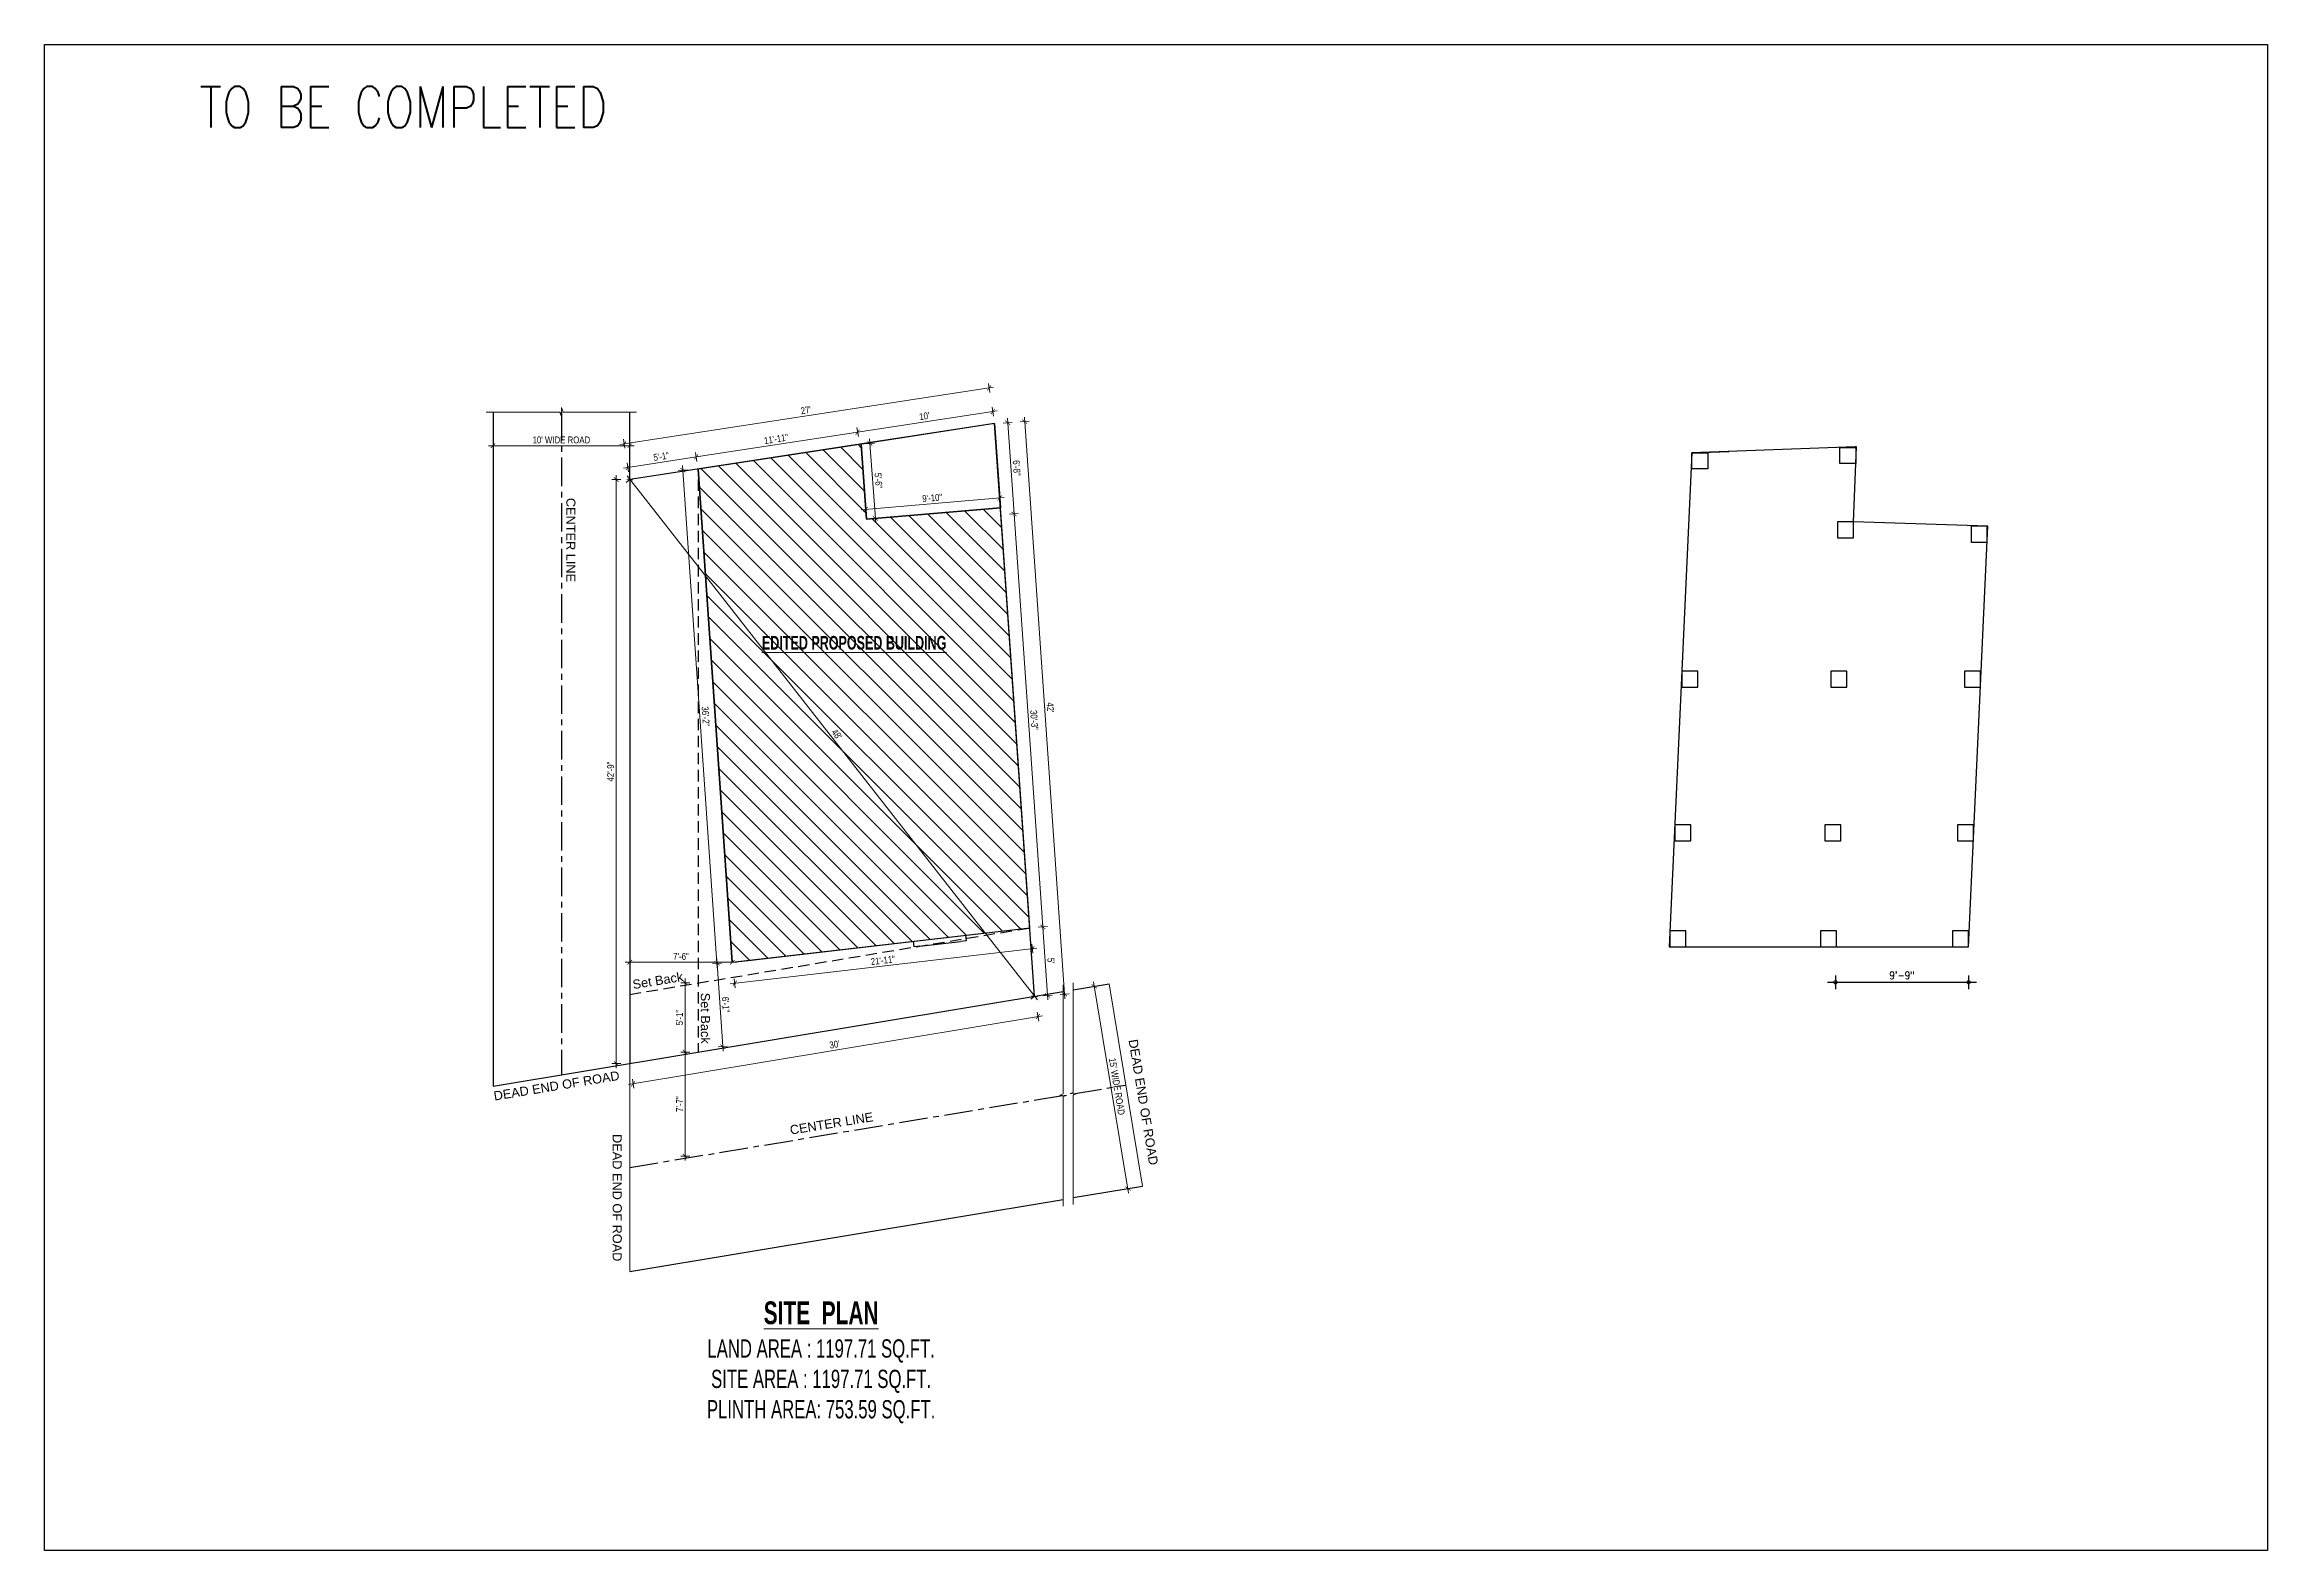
# Model space of a CAD drawing. Header units: inches. Extents: x -5051253 to -5039798, y -3262045 to -3259246.
# Drawn here: x -5051253 to -5049301, y -3260953 to -3259630 of the extents above; entities that cross this region are included whole.
import ezdxf

# ---------------------------------------------------------------- set-up
doc = ezdxf.new("R2010")
doc.units = ezdxf.units.IN
doc.header["$LTSCALE"] = 2
doc.header["$MEASUREMENT"] = 0
doc.header["$PDMODE"] = 34
doc.linetypes.add('CENTER', pattern=[2, 1.25, -0.25, 0.25, -0.25])
doc.linetypes.add('HIDDEN', pattern=[0.375, 0.25, -0.125])
doc.layers.get('0').update_dxf_attribs({"linetype": 'CONTINUOUS'})
doc.layers.get('DEFPOINTS').update_dxf_attribs({"color": 141, "linetype": 'CONTINUOUS'})
doc.layers.add('A-Hatch', color=7, linetype='CONTINUOUS')
doc.layers.add('WAll', color=20, linetype='CONTINUOUS')
for name, color, linetype, lineweight in [('DIM 1-100', 4, 'CONTINUOUS', 13), ('Text-100.w', 254, 'CONTINUOUS', 9), ('TEXTLAYER', 7, 'CONTINUOUS', 18), ('Toilet', 7, 'CONTINUOUS', 25)]:
    doc.layers.add(name, color=color, linetype=linetype, lineweight=lineweight)
doc.styles.add('Arial', font='arial.ttf', dxfattribs={"width": 0.8, "height": 12})
doc.styles.add('ROMANS', font='Romans.shx', dxfattribs={"width": 0.8})
doc.styles.get("Standard").update_dxf_attribs({"font": 'ARIALN.TTF'})
doc.dimstyles.new('1 by 96', dxfattribs={"dimtxt": 6, "dimasz": 4, "dimexe": 4, "dimexo": 4, "dimgap": 2, "dimtad": 1, "dimdec": 0, "dimzin": 0, "dimdsep": 46, "dimlunit": 4, "dimtxsty": 'Standard', "dimblk": 'ARCHTICK', "dimcen": 0, "dimdle": 4, "dimadec": 0, "dimazin": 0, "dimtfac": 1, "dimtdec": 0, "dimtix": 1, "dimtofl": 0, "dimtmove": 1, "dimatfit": 3, "dimldrblk": 'ARCHTICK', "dimfxl": 4, "dimfxlon": 1, "dimtolj": 1, "dimtzin": 0, "dimlwd": -1, "dimlwe": -1, "dimarcsym": 0})
doc.dimstyles.new('8 SCALE', dxfattribs={"dimscale": 0, "dimtxt": 7, "dimasz": 6, "dimexe": 6, "dimexo": 2, "dimgap": 2, "dimtad": 1, "dimdec": 0, "dimzin": 0, "dimdsep": 46, "dimlunit": 4, "dimtxsty": 'ROMANS', "dimblk": 'DOTSMALL', "dimcen": 0, "dimdle": 7, "dimclrd": 8, "dimclre": 8, "dimclrt": 3, "dimadec": 0, "dimazin": 0, "dimtfac": 1, "dimtdec": 0, "dimtofl": 0, "dimtmove": 2, "dimatfit": 3, "dimfxl": 6, "dimfxlon": 1, "dimtolj": 1, "dimtzin": 0, "dimarcsym": 0})

# ---------------------------------------------------------------- blocks, each defined once
blk = doc.blocks.new('_ArchTick')
at = {"color": 0, "linetype": 'ByBlock', "const_width": 0.15}
blk.add_lwpolyline([(-0.5, -0.5), (0.5, 0.5)], dxfattribs=at)
blk = doc.blocks.new('*D747')
at = {"layer": 'DEFPOINTS', "color": 0, "ltscale": 0.5, "transparency": 16777216}
for p in [(-5050738.8, -3260012.3), (-5050383.4, -3260466), (-5050383.4, -3260466)]:
    blk.add_point(p, dxfattribs=at)
at = {"layer": 'DIM 1-100', "color": 0, "ltscale": 0.5, "transparency": 16777216}
for p, q in [((-5050738.8, -3260012.3), (-5050741.9, -3260014.8)), ((-5050741.2, -3260009.1), (-5050381, -3260469.1)), ((-5050383.4, -3260466), (-5050386.6, -3260468.4))]:
    blk.add_line(p, q, dxfattribs=at)
at = {"layer": 'DIM 1-100', "color": 0, "ltscale": 0.5, "transparency": 16777216, "xscale": 4, "yscale": 4, "zscale": 4}
for p, rotation in [((-5050738.8, -3260012.3), 128.0667426093354), ((-5050383.4, -3260466), 308.0667426093354)]:
    blk.add_blockref('_ArchTick', p, dxfattribs=dict(at, rotation=rotation))
at = {"layer": 'DIM 1-100', "color": 0, "ltscale": 0.5, "transparency": 16777216, "insert": (-5050557.1, -3260236), "char_height": 6, "attachment_point": 5, "rotation": 308.0667}
blk.add_mtext("\\A1;48'", dxfattribs=at)
blk = doc.blocks.new('*D740')
at = {"layer": 'DEFPOINTS', "color": 0, "ltscale": 0.5, "transparency": 16777216}
for p in [(-5050582.8, -3260499.1), (-5050301.5, -3260634.8), (-5050553.3, -3260676.7)]:
    blk.add_point(p, dxfattribs=at)
at = {"layer": 'DIM 1-100', "color": 0, "ltscale": 0.5, "transparency": 16777216}
for p, q in [((-5050335, -3260457.9), (-5050327.1, -3260456.6)), ((-5050331.7, -3260453.3), (-5050300.9, -3260638.8)), ((-5050305.5, -3260635.5), (-5050297.6, -3260634.2))]:
    blk.add_line(p, q, dxfattribs=at)
at = {"layer": 'DIM 1-100', "color": 0, "ltscale": 0.5, "transparency": 16777216, "xscale": 4, "yscale": 4, "zscale": 4}
for p, rotation in [((-5050331.1, -3260457.3), 99.44413642859959), ((-5050301.5, -3260634.8), 279.4441364285996)]:
    blk.add_blockref('_ArchTick', p, dxfattribs=dict(at, rotation=rotation))
at = {"layer": 'DIM 1-100', "color": 0, "ltscale": 0.5, "transparency": 16777216, "insert": (-5050311.2, -3260545.2), "char_height": 6, "attachment_point": 5, "rotation": 279.4441}
blk.add_mtext("\\A1;15' WIDE ROAD", dxfattribs=at)
blk = doc.blocks.new('*D741')
at = {"layer": 'DEFPOINTS', "color": 0, "ltscale": 0.5, "transparency": 16777216}
for p in [(-5050858.8, -3259982.6), (-5050858.8, -3259982.6), (-5050738.8, -3259982.6)]:
    blk.add_point(p, dxfattribs=at)
at = {"layer": 'DIM 1-100', "color": 0, "ltscale": 0.5, "transparency": 16777216}
for p, q in [((-5050734.8, -3259982.6), (-5050862.8, -3259982.6)), ((-5050858.8, -3259982.6), (-5050858.8, -3259978.6)), ((-5050738.8, -3259982.6), (-5050738.8, -3259986.6))]:
    blk.add_line(p, q, dxfattribs=at)
at = {"layer": 'DIM 1-100', "color": 0, "ltscale": 0.5, "transparency": 16777216, "xscale": 4, "yscale": 4, "zscale": 4, "rotation": 180}
blk.add_blockref('_ArchTick', (-5050858.8, -3259982.6), dxfattribs=at)
at = {"layer": 'DIM 1-100', "color": 0, "ltscale": 0.5, "transparency": 16777216, "xscale": 4, "yscale": 4, "zscale": 4}
blk.add_blockref('_ArchTick', (-5050738.8, -3259982.6), dxfattribs=at)
at = {"layer": 'DIM 1-100', "color": 0, "ltscale": 0.5, "transparency": 16777216, "insert": (-5050798.8, -3259977.5), "char_height": 6, "attachment_point": 5}
blk.add_mtext("\\A1;10' WIDE ROAD", dxfattribs=at)
blk = doc.blocks.new('*D742')
at = {"layer": 'DEFPOINTS', "color": 0, "ltscale": 0.5, "transparency": 16777216}
for p in [(-5050418.5, -3259963.2), (-5050743.6, -3259980.9), (-5050738.8, -3260012.3)]:
    blk.add_point(p, dxfattribs=at)
at = {"layer": 'DIM 1-100', "color": 0, "ltscale": 0.5, "transparency": 16777216}
for p, q in [((-5050419.4, -3259931.2), (-5050747.5, -3259981.5)), ((-5050422.7, -3259935.7), (-5050423.9, -3259927.8)), ((-5050743, -3259984.8), (-5050744.2, -3259976.9))]:
    blk.add_line(p, q, dxfattribs=at)
at = {"layer": 'DIM 1-100', "color": 0, "ltscale": 0.5, "transparency": 16777216, "xscale": 4, "yscale": 4, "zscale": 4}
for p, rotation in [((-5050423.3, -3259931.8), 8.714742018603772), ((-5050743.6, -3259980.9), 188.7147420186037)]:
    blk.add_blockref('_ArchTick', p, dxfattribs=dict(at, rotation=rotation))
at = {"layer": 'DIM 1-100', "color": 0, "ltscale": 0.5, "transparency": 16777216, "insert": (-5050584.2, -3259951.4), "char_height": 6, "attachment_point": 5, "rotation": 8.7147}
blk.add_mtext("\\A1;27'", dxfattribs=at)
blk = doc.blocks.new('*D727')
at = {"layer": 'DEFPOINTS', "color": 0, "ltscale": 0.5, "transparency": 16777216}
for p in [(-5050418.5, -3259963.2), (-5050392.2, -3259961.4), (-5050383.4, -3260466)]:
    blk.add_point(p, dxfattribs=at)
at = {"layer": 'DIM 1-100', "color": 0, "ltscale": 0.5, "transparency": 16777216}
for p, q in [((-5050356.8, -3260468.1), (-5050392.4, -3259957.4)), ((-5050396.2, -3259961.6), (-5050388.2, -3259961.1)), ((-5050361.1, -3260464.4), (-5050353.1, -3260463.9))]:
    blk.add_line(p, q, dxfattribs=at)
at = {"layer": 'DIM 1-100', "color": 0, "ltscale": 0.5, "transparency": 16777216, "xscale": 4, "yscale": 4, "zscale": 4}
for p, rotation in [((-5050392.2, -3259961.4), 93.98810611421479), ((-5050357.1, -3260464.1), 273.9881061142148)]:
    blk.add_blockref('_ArchTick', p, dxfattribs=dict(at, rotation=rotation))
at = {"layer": 'DIM 1-100', "color": 0, "ltscale": 0.5, "transparency": 16777216, "insert": (-5050369.6, -3260212.4), "char_height": 6, "attachment_point": 5, "rotation": 273.9881}
blk.add_mtext("\\A1;42'", dxfattribs=at)
blk = doc.blocks.new('*D728')
at = {"layer": 'DEFPOINTS', "color": 0, "ltscale": 0.5, "transparency": 16777216}
for p in [(-5050412.9, -3260043.3), (-5050401.5, -3260042.5), (-5050387.6, -3260405.9)]:
    blk.add_point(p, dxfattribs=at)
at = {"layer": 'DIM 1-100', "color": 0, "ltscale": 0.5, "transparency": 16777216}
for p, q in [((-5050405.5, -3260042.7), (-5050397.5, -3260042.2)), ((-5050375.9, -3260409), (-5050401.7, -3260038.5)), ((-5050380.2, -3260405.3), (-5050372.2, -3260404.8))]:
    blk.add_line(p, q, dxfattribs=at)
at = {"layer": 'DIM 1-100', "color": 0, "ltscale": 0.5, "transparency": 16777216, "xscale": 4, "yscale": 4, "zscale": 4}
for p, rotation in [((-5050401.5, -3260042.5), 93.98810611425698), ((-5050376.2, -3260405.1), 273.988106114257)]:
    blk.add_blockref('_ArchTick', p, dxfattribs=dict(at, rotation=rotation))
at = {"layer": 'DIM 1-100', "color": 0, "ltscale": 0.5, "transparency": 16777216, "insert": (-5050383.8, -3260223.4), "char_height": 6, "attachment_point": 5, "rotation": 273.9881}
blk.add_mtext('\\A1;30\'-3"', dxfattribs=at)
blk = doc.blocks.new('*D729')
at = {"layer": 'DEFPOINTS', "color": 0, "ltscale": 0.5, "transparency": 16777216}
for p in [(-5050387.6, -3260405.9), (-5050383.4, -3260466), (-5050372, -3260465.2)]:
    blk.add_point(p, dxfattribs=at)
at = {"layer": 'DIM 1-100', "color": 0, "ltscale": 0.5, "transparency": 16777216}
for p, q in [((-5050380.2, -3260405.3), (-5050372.2, -3260404.8)), ((-5050376.5, -3260401.1), (-5050371.7, -3260469.2)), ((-5050376, -3260465.5), (-5050368, -3260464.9))]:
    blk.add_line(p, q, dxfattribs=at)
at = {"layer": 'DIM 1-100', "color": 0, "ltscale": 0.5, "transparency": 16777216, "xscale": 4, "yscale": 4, "zscale": 4}
for p, rotation in [((-5050376.2, -3260405.1), 93.98810609594726), ((-5050372, -3260465.2), 273.9881060959473)]:
    blk.add_blockref('_ArchTick', p, dxfattribs=dict(at, rotation=rotation))
at = {"layer": 'DIM 1-100', "color": 0, "ltscale": 0.5, "transparency": 16777216, "insert": (-5050369.1, -3260434.8), "char_height": 6, "attachment_point": 5, "rotation": 273.9881}
blk.add_mtext("\\A1;5'", dxfattribs=at)
blk = doc.blocks.new('*D730')
at = {"layer": 'DEFPOINTS', "color": 0, "ltscale": 0.5, "transparency": 16777216}
for p in [(-5050418.5, -3259963.2), (-5050407.1, -3259962.4), (-5050412.9, -3260043.3)]:
    blk.add_point(p, dxfattribs=at)
at = {"layer": 'DIM 1-100', "color": 0, "ltscale": 0.5, "transparency": 16777216}
for p, q in [((-5050401.2, -3260046.4), (-5050407.3, -3259958.4)), ((-5050411, -3259962.7), (-5050403.1, -3259962.1)), ((-5050405.5, -3260042.7), (-5050397.5, -3260042.2))]:
    blk.add_line(p, q, dxfattribs=at)
at = {"layer": 'DIM 1-100', "color": 0, "ltscale": 0.5, "transparency": 16777216, "xscale": 4, "yscale": 4, "zscale": 4}
for p, rotation in [((-5050407.1, -3259962.4), 93.98810609594726), ((-5050401.5, -3260042.5), 273.9881060959473)]:
    blk.add_blockref('_ArchTick', p, dxfattribs=dict(at, rotation=rotation))
at = {"layer": 'DIM 1-100', "color": 0, "ltscale": 0.5, "transparency": 16777216, "insert": (-5050399.2, -3260002.1), "char_height": 6, "attachment_point": 5, "rotation": 273.9881}
blk.add_mtext('\\A1;6\'-8"', dxfattribs=at)
blk = doc.blocks.new('*D731')
at = {"layer": 'DEFPOINTS', "color": 0, "ltscale": 0.5, "transparency": 16777216}
for p in [(-5050680.4, -3259992.4), (-5050537.1, -3259981.4), (-5050678.8, -3260003.1)]:
    blk.add_point(p, dxfattribs=at)
at = {"layer": 'DIM 1-100', "color": 0, "ltscale": 0.5, "transparency": 16777216}
for p, q in [((-5050534.8, -3259970.1), (-5050684.4, -3259993)), ((-5050538.1, -3259974.6), (-5050539.4, -3259966.7)), ((-5050679.8, -3259996.4), (-5050681, -3259988.5))]:
    blk.add_line(p, q, dxfattribs=at)
at = {"layer": 'DIM 1-100', "color": 0, "ltscale": 0.5, "transparency": 16777216, "xscale": 4, "yscale": 4, "zscale": 4}
for p, rotation in [((-5050538.8, -3259970.7), 8.714742018179793), ((-5050680.4, -3259992.4), 188.7147420181798)]:
    blk.add_blockref('_ArchTick', p, dxfattribs=dict(at, rotation=rotation))
at = {"layer": 'DIM 1-100', "color": 0, "ltscale": 0.5, "transparency": 16777216, "insert": (-5050610.3, -3259976.6), "char_height": 6, "attachment_point": 5, "rotation": 8.7147}
blk.add_mtext('\\A1;11\'-11"', dxfattribs=at)
blk = doc.blocks.new('*D732')
at = {"layer": 'DEFPOINTS', "color": 0, "ltscale": 0.5, "transparency": 16777216}
for p in [(-5050740.4, -3260001.6), (-5050738.8, -3260012.3), (-5050678.8, -3260003.1)]:
    blk.add_point(p, dxfattribs=at)
at = {"layer": 'DIM 1-100', "color": 0, "ltscale": 0.5, "transparency": 16777216}
for p, q in [((-5050676.4, -3259991.8), (-5050744.4, -3260002.2)), ((-5050739.8, -3260005.6), (-5050741, -3259997.6)), ((-5050679.8, -3259996.4), (-5050681, -3259988.5))]:
    blk.add_line(p, q, dxfattribs=at)
at = {"layer": 'DIM 1-100', "color": 0, "ltscale": 0.5, "transparency": 16777216, "xscale": 4, "yscale": 4, "zscale": 4}
for p, rotation in [((-5050680.4, -3259992.4), 8.714742010877794), ((-5050740.4, -3260001.6), 188.7147420108778)]:
    blk.add_blockref('_ArchTick', p, dxfattribs=dict(at, rotation=rotation))
at = {"layer": 'DIM 1-100', "color": 0, "ltscale": 0.5, "transparency": 16777216, "insert": (-5050711.2, -3259992), "char_height": 6, "attachment_point": 5, "rotation": 8.7147}
blk.add_mtext('\\A1;5\'-1"', dxfattribs=at)
blk = doc.blocks.new('*D733')
at = {"layer": 'DEFPOINTS', "color": 0, "ltscale": 0.5, "transparency": 16777216}
for p in [(-5050420.1, -3259952.5), (-5050418.5, -3259963.2), (-5050537.1, -3259981.4)]:
    blk.add_point(p, dxfattribs=at)
at = {"layer": 'DIM 1-100', "color": 0, "ltscale": 0.5, "transparency": 16777216}
for p, q in [((-5050542.7, -3259971.3), (-5050416.2, -3259951.9)), ((-5050419.5, -3259956.5), (-5050420.7, -3259948.6)), ((-5050538.1, -3259974.6), (-5050539.4, -3259966.7))]:
    blk.add_line(p, q, dxfattribs=at)
at = {"layer": 'DIM 1-100', "color": 0, "ltscale": 0.5, "transparency": 16777216, "xscale": 4, "yscale": 4, "zscale": 4}
for p, rotation in [((-5050420.1, -3259952.5), 8.714742010877792), ((-5050538.8, -3259970.7), 188.7147420108778)]:
    blk.add_blockref('_ArchTick', p, dxfattribs=dict(at, rotation=rotation))
at = {"layer": 'DIM 1-100', "color": 0, "ltscale": 0.5, "transparency": 16777216, "insert": (-5050480.2, -3259956.6), "char_height": 6, "attachment_point": 5, "rotation": 8.7147}
blk.add_mtext("\\A1;10'", dxfattribs=at)
blk = doc.blocks.new('*D737')
at = {"layer": 'DEFPOINTS', "color": 0, "ltscale": 0.5, "transparency": 16777216}
for p in [(-5050383.4, -3260466), (-5050380.5, -3260483.7), (-5050738.8, -3260525.1)]:
    blk.add_point(p, dxfattribs=at)
at = {"layer": 'DIM 1-100', "color": 0, "ltscale": 0.5, "transparency": 16777216}
for p, q in [((-5050739.8, -3260543.5), (-5050376.6, -3260483.1)), ((-5050381.2, -3260479.8), (-5050379.8, -3260487.7)), ((-5050736.5, -3260538.9), (-5050735.2, -3260546.8))]:
    blk.add_line(p, q, dxfattribs=at)
at = {"layer": 'DIM 1-100', "color": 0, "ltscale": 0.5, "transparency": 16777216, "xscale": 4, "yscale": 4, "zscale": 4}
for p, rotation in [((-5050380.5, -3260483.7), 9.444136428714476), ((-5050735.8, -3260542.8), 189.4441364287145)]:
    blk.add_blockref('_ArchTick', p, dxfattribs=dict(at, rotation=rotation))
at = {"layer": 'DIM 1-100', "color": 0, "ltscale": 0.5, "transparency": 16777216, "insert": (-5050559, -3260508.3), "char_height": 6, "attachment_point": 5, "rotation": 9.4441}
blk.add_mtext("\\A1;30'", dxfattribs=at)
blk = doc.blocks.new('*D738')
at = {"layer": 'DEFPOINTS', "color": 0, "ltscale": 0.5, "transparency": 16777216}
for p in [(-5050738.8, -3260012.3), (-5050750.6, -3260525.1), (-5050738.8, -3260525.1)]:
    blk.add_point(p, dxfattribs=at)
at = {"layer": 'DIM 1-100', "color": 0, "ltscale": 0.5, "transparency": 16777216}
for p, q in [((-5050746.6, -3260012.3), (-5050754.6, -3260012.3)), ((-5050750.6, -3260008.3), (-5050750.6, -3260529.1)), ((-5050746.6, -3260525.1), (-5050754.6, -3260525.1))]:
    blk.add_line(p, q, dxfattribs=at)
at = {"layer": 'DIM 1-100', "color": 0, "ltscale": 0.5, "transparency": 16777216, "xscale": 4, "yscale": 4, "zscale": 4}
for p, rotation in [((-5050750.6, -3260012.3), 90), ((-5050750.6, -3260525.1), 270)]:
    blk.add_blockref('_ArchTick', p, dxfattribs=dict(at, rotation=rotation))
at = {"layer": 'DIM 1-100', "color": 0, "ltscale": 0.5, "transparency": 16777216, "insert": (-5050755.6, -3260268.7), "char_height": 6, "attachment_point": 5, "rotation": 90}
blk.add_mtext('\\A1;42\'-9"', dxfattribs=at)
blk = doc.blocks.new('*D743')
at = {"layer": 'DEFPOINTS', "color": 0, "ltscale": 0.5, "transparency": 16777216}
for p in [(-5050678.8, -3260454.3), (-5050690.1, -3260515.1), (-5050678.8, -3260515.1)]:
    blk.add_point(p, dxfattribs=at)
at = {"layer": 'DIM 1-100', "color": 0, "ltscale": 0.5, "transparency": 16777216}
for p, q in [((-5050686.1, -3260454.3), (-5050694.1, -3260454.3)), ((-5050690.1, -3260450.3), (-5050690.1, -3260519.1)), ((-5050686.1, -3260515.1), (-5050694.1, -3260515.1))]:
    blk.add_line(p, q, dxfattribs=at)
at = {"layer": 'DIM 1-100', "color": 0, "ltscale": 0.5, "transparency": 16777216, "xscale": 4, "yscale": 4, "zscale": 4}
for p, rotation in [((-5050690.1, -3260454.3), 90), ((-5050690.1, -3260515.1), 270)]:
    blk.add_blockref('_ArchTick', p, dxfattribs=dict(at, rotation=rotation))
at = {"layer": 'DIM 1-100', "color": 0, "ltscale": 0.5, "transparency": 16777216, "insert": (-5050695.1, -3260484.7), "char_height": 6, "attachment_point": 5, "rotation": 90}
blk.add_mtext('\\A1;5\'-1"', dxfattribs=at)
blk = doc.blocks.new('*D744')
at = {"layer": 'DEFPOINTS', "color": 0, "ltscale": 0.5, "transparency": 16777216}
for p in [(-5050678.8, -3260515.1), (-5050690.1, -3260606.3), (-5050678.8, -3260606.3)]:
    blk.add_point(p, dxfattribs=at)
at = {"layer": 'DIM 1-100', "color": 0, "ltscale": 0.5, "transparency": 16777216}
for p, q in [((-5050686.1, -3260515.1), (-5050694.1, -3260515.1)), ((-5050690.1, -3260511.1), (-5050690.1, -3260610.3)), ((-5050686.1, -3260606.3), (-5050694.1, -3260606.3))]:
    blk.add_line(p, q, dxfattribs=at)
at = {"layer": 'DIM 1-100', "color": 0, "ltscale": 0.5, "transparency": 16777216, "xscale": 4, "yscale": 4, "zscale": 4}
for p, rotation in [((-5050690.1, -3260515.1), 90), ((-5050690.1, -3260606.3), 270)]:
    blk.add_blockref('_ArchTick', p, dxfattribs=dict(at, rotation=rotation))
at = {"layer": 'DIM 1-100', "color": 0, "ltscale": 0.5, "transparency": 16777216, "insert": (-5050695.1, -3260560.7), "char_height": 6, "attachment_point": 5, "rotation": 90}
blk.add_mtext('\\A1;7\'-7"', dxfattribs=at)
blk = doc.blocks.new('*D745')
at = {"layer": 'DEFPOINTS', "color": 0, "ltscale": 0.5, "transparency": 16777216}
for p in [(-5050738.8, -3260406.2), (-5050738.8, -3260436.1), (-5050648.8, -3260436.1)]:
    blk.add_point(p, dxfattribs=at)
at = {"layer": 'DIM 1-100', "color": 0, "ltscale": 0.5, "transparency": 16777216}
for p, q in [((-5050644.8, -3260436.1), (-5050742.8, -3260436.1)), ((-5050738.8, -3260432.1), (-5050738.8, -3260440.1)), ((-5050648.8, -3260436.1), (-5050648.8, -3260432.1))]:
    blk.add_line(p, q, dxfattribs=at)
at = {"layer": 'DIM 1-100', "color": 0, "ltscale": 0.5, "transparency": 16777216, "xscale": 4, "yscale": 4, "zscale": 4, "rotation": 180}
blk.add_blockref('_ArchTick', (-5050738.8, -3260436.1), dxfattribs=at)
at = {"layer": 'DIM 1-100', "color": 0, "ltscale": 0.5, "transparency": 16777216, "xscale": 4, "yscale": 4, "zscale": 4}
blk.add_blockref('_ArchTick', (-5050648.8, -3260436.1), dxfattribs=at)
at = {"layer": 'DIM 1-100', "color": 0, "ltscale": 0.5, "transparency": 16777216, "insert": (-5050693.8, -3260431), "char_height": 6, "attachment_point": 5}
blk.add_mtext('\\A1;7\'-6"', dxfattribs=at)
blk = doc.blocks.new('*D748')
at = {"layer": 'DEFPOINTS', "color": 0, "ltscale": 0.5, "transparency": 16777216}
for p in [(-5050387.6, -3260405.9), (-5050385.5, -3260424.3), (-5050648.8, -3260436.1)]:
    blk.add_point(p, dxfattribs=at)
at = {"layer": 'DIM 1-100', "color": 0, "ltscale": 0.5, "transparency": 16777216}
for p, q in [((-5050650.6, -3260455), (-5050381.5, -3260423.8)), ((-5050386, -3260420.3), (-5050385, -3260428.2)), ((-5050647.1, -3260450.6), (-5050646.2, -3260458.5))]:
    blk.add_line(p, q, dxfattribs=at)
at = {"layer": 'DIM 1-100', "color": 0, "ltscale": 0.5, "transparency": 16777216, "xscale": 4, "yscale": 4, "zscale": 4}
for p, rotation in [((-5050385.5, -3260424.3), 6.609440757307863), ((-5050646.6, -3260454.5), 186.6094407573079)]:
    blk.add_blockref('_ArchTick', p, dxfattribs=dict(at, rotation=rotation))
at = {"layer": 'DIM 1-100', "color": 0, "ltscale": 0.5, "transparency": 16777216, "insert": (-5050516.6, -3260434.4), "char_height": 6, "attachment_point": 5, "rotation": 6.6094}
blk.add_mtext('\\A1;21\'-11"', dxfattribs=at)
blk = doc.blocks.new('*D794')
at = {"layer": 'DEFPOINTS', "color": 0, "ltscale": 0.5, "transparency": 16777216}
for p in [(-5050535.8, -3259981.2), (-5050528, -3259980.6), (-5050530.9, -3260047)]:
    blk.add_point(p, dxfattribs=at)
at = {"layer": 'DIM 1-100', "color": 0, "ltscale": 0.5, "transparency": 16777216}
for p, q in [((-5050522.9, -3260050.4), (-5050528.3, -3259976.6)), ((-5050531.8, -3259980.9), (-5050524, -3259980.3)), ((-5050527, -3260046.7), (-5050519.2, -3260046.1))]:
    blk.add_line(p, q, dxfattribs=at)
at = {"layer": 'DIM 1-100', "color": 0, "ltscale": 0.5, "transparency": 16777216, "xscale": 4, "yscale": 4, "zscale": 4}
for p, rotation in [((-5050528, -3259980.6), 94.18119219967784), ((-5050523.2, -3260046.4), 274.1811921996778)]:
    blk.add_blockref('_ArchTick', p, dxfattribs=dict(at, rotation=rotation))
at = {"layer": 'DIM 1-100', "color": 0, "ltscale": 0.5, "transparency": 16777216, "insert": (-5050520.5, -3260013.1), "char_height": 6, "attachment_point": 5, "rotation": 274.1812}
blk.add_mtext('\\A1;5\'-6"', dxfattribs=at)
blk = doc.blocks.new('*D795')
at = {"layer": 'DEFPOINTS', "color": 0, "ltscale": 0.5, "transparency": 16777216}
for p in [(-5050413.4, -3260037), (-5050531.7, -3260038.4), (-5050530.9, -3260047)]:
    blk.add_point(p, dxfattribs=at)
at = {"layer": 'DIM 1-100', "color": 0, "ltscale": 0.5, "transparency": 16777216}
for p, q in [((-5050410.1, -3260028.1), (-5050535.7, -3260038.8)), ((-5050531.3, -3260042.4), (-5050532, -3260034.4)), ((-5050413.7, -3260032.4), (-5050414.4, -3260024.5))]:
    blk.add_line(p, q, dxfattribs=at)
at = {"layer": 'DIM 1-100', "color": 0, "ltscale": 0.5, "transparency": 16777216, "xscale": 4, "yscale": 4, "zscale": 4}
for p, rotation in [((-5050531.7, -3260038.4), 184.8498192034105), ((-5050414.1, -3260028.4), 4.849819203410419)]:
    blk.add_blockref('_ArchTick', p, dxfattribs=dict(at, rotation=rotation))
at = {"layer": 'DIM 1-100', "color": 0, "ltscale": 0.5, "transparency": 16777216, "insert": (-5050473.3, -3260028.4), "char_height": 6, "attachment_point": 5, "rotation": 4.8498}
blk.add_mtext('\\A1;9\'-10"', dxfattribs=at)
blk = doc.blocks.new('*D803')
at = {"layer": 'DEFPOINTS', "color": 0, "ltscale": 0.5, "transparency": 16777216}
for p in [(-5050678.8, -3260003.1), (-5050662.2, -3260437), (-5050648.8, -3260436.1)]:
    blk.add_point(p, dxfattribs=at)
at = {"layer": 'DIM 1-100', "color": 0, "ltscale": 0.5, "transparency": 16777216}
for p, q in [((-5050688.2, -3260003.7), (-5050696.2, -3260004.3)), ((-5050692.5, -3260000), (-5050662, -3260441)), ((-5050658.2, -3260436.8), (-5050666.2, -3260437.3))]:
    blk.add_line(p, q, dxfattribs=at)
at = {"layer": 'DIM 1-100', "color": 0, "ltscale": 0.5, "transparency": 16777216, "xscale": 4, "yscale": 4, "zscale": 4}
for p, rotation in [((-5050692.2, -3260004), 93.96321503378805), ((-5050662.2, -3260437), 273.9632150337881)]:
    blk.add_blockref('_ArchTick', p, dxfattribs=dict(at, rotation=rotation))
at = {"layer": 'DIM 1-100', "color": 0, "ltscale": 0.5, "transparency": 16777216, "insert": (-5050672.2, -3260220.2), "char_height": 6, "attachment_point": 5, "rotation": 273.9632}
blk.add_mtext('\\A1;36\'-2"', dxfattribs=at)
blk = doc.blocks.new('*D804')
at = {"layer": 'DEFPOINTS', "color": 0, "ltscale": 0.5, "transparency": 16777216}
for p in [(-5050648.8, -3260436.1), (-5050657.2, -3260510.2), (-5050643.7, -3260509.3)]:
    blk.add_point(p, dxfattribs=at)
at = {"layer": 'DIM 1-100', "color": 0, "ltscale": 0.5, "transparency": 16777216}
for p, q in [((-5050658.2, -3260436.8), (-5050666.2, -3260437.3)), ((-5050662.5, -3260433.1), (-5050656.9, -3260514.2)), ((-5050653.2, -3260509.9), (-5050661.2, -3260510.5))]:
    blk.add_line(p, q, dxfattribs=at)
at = {"layer": 'DIM 1-100', "color": 0, "ltscale": 0.5, "transparency": 16777216, "xscale": 4, "yscale": 4, "zscale": 4}
for p, rotation in [((-5050662.2, -3260437), 93.96321512417241), ((-5050657.2, -3260510.2), 273.9632151241724)]:
    blk.add_blockref('_ArchTick', p, dxfattribs=dict(at, rotation=rotation))
at = {"layer": 'DIM 1-100', "color": 0, "ltscale": 0.5, "transparency": 16777216, "insert": (-5050654.6, -3260473.3), "char_height": 6, "attachment_point": 5, "rotation": 273.9632}
blk.add_mtext('\\A1;6\'-1"', dxfattribs=at)
blk = doc.blocks.new('_DOTSMALL')
at = {"color": 0, "linetype": 'ByBlock', "const_width": 0.5}
blk.add_lwpolyline([(-0.0625, 0, 1), (0.0625, 0, 1)], format="xyb", close=True, dxfattribs=at)
blk = doc.blocks.new('*D808')
at = {"color": 8, "lineweight": -2, "ltscale": 0.5, "transparency": 16777216}
for p, q in [((-5049687.5, -3260453.7), (-5049556.6, -3260453.7)), ((-5049680.5, -3260447.7), (-5049680.5, -3260459.7)), ((-5049563.6, -3260447.7), (-5049563.6, -3260459.7))]:
    blk.add_line(p, q, dxfattribs=at)
at = {"layer": 'DEFPOINTS', "color": 0, "ltscale": 0.5, "transparency": 16777216}
for p in [(-5049680.5, -3260422.5), (-5049563.6, -3260422.5), (-5049563.6, -3260453.7)]:
    blk.add_point(p, dxfattribs=at)
at = {"color": 8, "lineweight": -2, "ltscale": 0.5, "transparency": 16777216, "xscale": 6, "yscale": 6, "zscale": 6, "rotation": 180}
blk.add_blockref('_DOTSMALL', (-5049680.5, -3260453.7), dxfattribs=at)
at = {"color": 8, "lineweight": -2, "ltscale": 0.5, "transparency": 16777216, "xscale": 6, "yscale": 6, "zscale": 6}
blk.add_blockref('_DOTSMALL', (-5049563.6, -3260453.7), dxfattribs=at)
at = {"color": 3, "ltscale": 0.5, "transparency": 16777216, "insert": (-5049622.1, -3260447.6), "char_height": 7, "attachment_point": 5, "style": 'ROMANS'}
blk.add_mtext('\\A1;9\'-9"', dxfattribs=at)

msp = doc.modelspace()

# ---------------------------------------------------------------- hatches: boundary and pattern name
at = {"layer": 'A-Hatch'}
h = msp.add_hatch(dxfattribs=at)
h.set_pattern_fill('ANSI31', color=256, scale=100, angle=-90)
h.paths.add_polyline_path([(-5050530.9, -3260047), (-5050535.8, -3259981.2), (-5050537.1, -3259981.4), (-5050678.8, -3260003.1), (-5050648.8, -3260436.1), (-5050634.9, -3260434.5), (-5050503.7, -3260419.3), (-5050387.6, -3260405.9), (-5050413.4, -3260037)])
h.paths.add_polyline_path([(-5050565.6, -3260235.2), (-5050558.2, -3260244.7), (-5050548.4, -3260237), (-5050555.8, -3260227.5)], flags=24)
h.paths.add_polyline_path([(-5050527.9, -3260442), (-5050503.8, -3260439.2), (-5050505.2, -3260426.8), (-5050529.4, -3260429.6)], flags=9)
h.paths.add_polyline_path([(-5050625.9, -3260168.2), (-5050458, -3260168.2), (-5050458, -3260143), (-5050625.9, -3260143)], flags=24)

# ---------------------------------------------------------------- linework, layer by layer
at = {"ltscale": 0.5}
for p, q in [((-5050738.8, -3260012.3), (-5050738.8, -3259953)), ((-5050418.5, -3259963.2), (-5050738.8, -3260012.3)), ((-5050418.5, -3259963.2), (-5050537.1, -3259981.4)), ((-5050383.4, -3260466), (-5050418.5, -3259963.2)), ((-5050418.5, -3259963.2), (-5050413.4, -3260037)), ((-5050535.8, -3259981.2), (-5050530.9, -3260047)), ((-5049806.5, -3259988.9), (-5049773.7, -3259987.7)), ((-5050648.8, -3260436.1), (-5050678.8, -3260003.1)), ((-5050530.9, -3260047), (-5050413.4, -3260037)), ((-5050648.8, -3260436.1), (-5050387.6, -3260405.9)), ((-5050503.7, -3260419.3), (-5050387.6, -3260405.9)), ((-5050634.9, -3260434.5), (-5050503.7, -3260419.3)), ((-5050489.2, -3260422.7), (-5050489.8, -3260417.7)), ((-5050484.3, -3260422.1), (-5050489.2, -3260422.7)), ((-5050484.3, -3260422.1), (-5050448.5, -3260417.9)), ((-5050443.6, -3260417.4), (-5050448.5, -3260417.9)), ((-5050444.1, -3260412.4), (-5050443.6, -3260417.4)), ((-5050648.8, -3260436.1), (-5050634.9, -3260434.5))]:
    msp.add_line(p, q, dxfattribs=at)
for points in [[(-5051252.5, -3259630.2), (-5049301.2, -3259630.2), (-5049301.2, -3260952.7), (-5051252.5, -3260952.7)], [(-5050413.4, -3260037), (-5050530.9, -3260047), (-5050535.8, -3259981.2), (-5050537.1, -3259981.4), (-5050678.8, -3260003.1), (-5050648.8, -3260436.1), (-5050634.9, -3260434.5), (-5050503.7, -3260419.3), (-5050387.6, -3260405.9)], [(-5049806.5, -3259988.9), (-5049792.5, -3259988.9), (-5049792.5, -3260002.9), (-5049806.5, -3260002.9)], [(-5049676.5, -3259984.1), (-5049662.5, -3259984.1), (-5049662.5, -3259998.1), (-5049676.5, -3259998.1)], [(-5049678.7, -3260063.5), (-5049664.7, -3260063.5), (-5049664.7, -3260049.5), (-5049678.7, -3260049.5)], [(-5049561.4, -3260067.2), (-5049547.4, -3260067.2), (-5049547.4, -3260053.2), (-5049561.4, -3260053.2)], [(-5049815.3, -3260194.5), (-5049801.3, -3260194.5), (-5049801.3, -3260180.5), (-5049815.3, -3260180.5)], [(-5049684.4, -3260194.5), (-5049670.4, -3260194.5), (-5049670.4, -3260180.5), (-5049684.4, -3260180.5)], [(-5049567.2, -3260194.5), (-5049553.2, -3260194.5), (-5049553.2, -3260180.5), (-5049567.2, -3260180.5)], [(-5049821.5, -3260329.5), (-5049807.5, -3260329.5), (-5049807.5, -3260315.5), (-5049821.5, -3260315.5)], [(-5049689.8, -3260329.5), (-5049675.8, -3260329.5), (-5049675.8, -3260315.5), (-5049689.8, -3260315.5)], [(-5049573.4, -3260329.5), (-5049559.4, -3260329.5), (-5049559.4, -3260315.5), (-5049573.4, -3260315.5)], [(-5049825.8, -3260422.5), (-5049811.8, -3260422.5), (-5049811.8, -3260408.5), (-5049825.8, -3260408.5)], [(-5049693.5, -3260422.5), (-5049679.5, -3260422.5), (-5049679.5, -3260408.5), (-5049693.5, -3260408.5)], [(-5049577.6, -3260422.5), (-5049563.6, -3260422.5), (-5049563.6, -3260408.5), (-5049577.6, -3260408.5)]]:
    msp.add_lwpolyline(points, close=True, dxfattribs=at)
at = {"color": 3, "ltscale": 0.5}
msp.add_lwpolyline([(-5049546.7, -3260053.2), (-5049664.7, -3260049.5), (-5049661.9, -3259983.6), (-5049663.3, -3259983.6), (-5049806.5, -3259988.9), (-5049826.5, -3260422.5), (-5049812.5, -3260422.5), (-5049680.5, -3260422.5), (-5049563.6, -3260422.5)], close=True, dxfattribs=at)
at = {"layer": 'DIM 1-100', "linetype": 'Continuous'}
for p, q in [((-5050318, -3260455.1), (-5050288.7, -3260632.7)), ((-5050738.8, -3260525.1), (-5050738.8, -3260707.6))]:
    msp.add_line(p, q, dxfattribs=at)
for points in [[(-5050864.8, -3259953), (-5050800.2, -3259953), (-5050798.9, -3259956.4), (-5050798.6, -3259949), (-5050797.3, -3259953), (-5050732.8, -3259953)], [(-5050358.4, -3260455.8), (-5050358.4, -3260551.7), (-5050361.4, -3260552.9), (-5050355.3, -3260553.2), (-5050358.4, -3260554.1), (-5050358.4, -3260650.3)], [(-5050349.5, -3260454.3), (-5050349.5, -3260550.4), (-5050352.3, -3260551.4), (-5050347, -3260551.7), (-5050349.5, -3260552.8), (-5050349.5, -3260648.8)]]:
    msp.add_lwpolyline(points, dxfattribs=at)
at = {"layer": 'Toilet', "linetype": 'CENTER', "ltscale": 10}
for p, q in [((-5050798.8, -3259953), (-5050798.8, -3260535.1)), ((-5050349.5, -3260551.6), (-5050303.3, -3260543.9)), ((-5050738.8, -3260616.3), (-5050358.4, -3260553))]:
    msp.add_line(p, q, dxfattribs=at)
at = {"layer": 'Toilet', "linetype": 'HIDDEN', "ltscale": 20}
for p, q in [((-5050678.8, -3260012.3), (-5050678.8, -3260515.1)), ((-5050738.8, -3260464.3), (-5050387.6, -3260405.9))]:
    msp.add_line(p, q, dxfattribs=at)
at = {"layer": 'WAll'}
for p, q in [((-5050858.8, -3259953), (-5050858.8, -3260545)), ((-5050738.8, -3260012.3), (-5050738.8, -3260525.1)), ((-5050858.8, -3260545), (-5050358.4, -3260461.8)), ((-5050349.5, -3260460.3), (-5050318, -3260455.1)), ((-5050349.5, -3260642.8), (-5050288.7, -3260632.7)), ((-5050738.8, -3260707.6), (-5050358.4, -3260644.3))]:
    msp.add_line(p, q, dxfattribs=at)

# ---------------------------------------------------------------- texts
at = {"ltscale": 0.5, "insert": (-5051116.5, -3259667.3), "char_height": 36, "attachment_point": 1, "style": 'ROMANS'}
msp.add_mtext_dynamic_manual_height_columns('TO BE COMPLETED', width=466.826, gutter_width=30, heights=[0], dxfattribs=at)
at = {"layer": 'Text-100.w', "width": 569.102, "attachment_point": 2, "style": 'Arial'}
for s, insert, char_height in [('\\A1;{\\fArial Narrow|b1|i0|c0|p34;\\LEDITED PROPOSED BUILDING}', (-5050541.8, -3260149.6), 12), ('\\A1;{\\fArial Narrow|b1|i0|c0|p34;\\LSITE  PLAN\\P\\fArial Narrow|b0|i0|c0|p34;\\H0.8x;\\lLAND AREA : 1197.71 SQ.FT.\\PSITE AREA : 1197.71 SQ.FT.\\PPLINTH AREA: 753.59 SQ.FT.}', (-5050570.8, -3260733.9), 20)]:
    msp.add_mtext(s, dxfattribs=dict(at, insert=insert, char_height=char_height))
at = {"layer": 'TEXTLAYER', "ltscale": 5, "char_height": 8, "attachment_point": 1}
for s, insert, width, rotation in [('{\\fArial|b0|i0|c0|p34;CENTER LINE}', (-5050786.5, -3260028.4), 90.522, 270), ('{\\fArial|b0|i0|c0|p34;Set Back}', (-5050736.9, -3260451.8), 90.522, 9.2345), ('{\\fArial|b0|i0|c0|p34;Set Back}', (-5050668.4, -3260462.9), 128.75, 270), ('{\\fArial|b0|i0|c0|p34;DEAD END OF ROAD}', (-5050293.1, -3260503.2), 116.737, 279.4029), ('{\\fArial|b0|i0|c0|p34;DEAD END OF ROAD}', (-5050858.8, -3260549.7), 118.801, 9.4441), ('{\\fArial|b0|i0|c0|p34;CENTER LINE}', (-5050598.8, -3260579.6), 90.522, 9.2345), ('{\\fArial|b0|i0|c0|p34;DEAD END OF ROAD}', (-5050745.8, -3260587), 118.801, 270)]:
    msp.add_mtext(s, dxfattribs=dict(at, insert=insert, width=width, rotation=rotation))

# ---------------------------------------------------------------- dimensions: what is measured, and where the dimension line sits
at = {"ltscale": 0.5}
dim = msp.add_linear_dim(base=(-5049563.6, -3260453.7), p1=(-5049680.5, -3260422.5), p2=(-5049563.6, -3260422.5), dimstyle='8 SCALE', override={"dimscale": 1}, dxfattribs=at)
dim.commit()
dim.dimension.update_dxf_attribs({"geometry": '*D808', "text_midpoint": (-5049622.1, -3260447.6)})
at = {"layer": 'DIM 1-100', "ltscale": 0.5}
for p1, p2, distance, picture, middle in [((-5050418.5, -3259963.2), (-5050738.8, -3260012.3), -31.8, '*D742', (-5050584.2, -3259951.4)), ((-5050383.4, -3260466), (-5050418.5, -3259963.2), -26.4, '*D727', (-5050369.6, -3260212.4)), ((-5050537.1, -3259981.4), (-5050678.8, -3260003.1), -10.8, '*D731', (-5050610.3, -3259976.6)), ((-5050530.9, -3260047), (-5050535.8, -3259981.2), -7.8, '*D794', (-5050520.5, -3260013.1)), ((-5050738.8, -3260012.3), (-5050383.4, -3260466), 0, '*D747', (-5050557.1, -3260236)), ((-5050678.8, -3260003.1), (-5050648.8, -3260436.1), -13.5, '*D803', (-5050672.2, -3260220.2)), ((-5050413.4, -3260037), (-5050530.9, -3260047), -8.6, '*D795', (-5050473.3, -3260028.4)), ((-5050387.6, -3260405.9), (-5050412.9, -3260043.3), -11.5, '*D728', (-5050383.8, -3260223.4)), ((-5050648.8, -3260436.1), (-5050387.6, -3260405.9), -18.5, '*D748', (-5050516.6, -3260434.4)), ((-5050648.8, -3260436.1), (-5050643.7, -3260509.3), -13.5, '*D804', (-5050654.6, -3260473.3)), ((-5050738.8, -3260525.1), (-5050383.4, -3260466), -18, '*D737', (-5050559, -3260508.3))]:
    dim = msp.add_aligned_dim(p1=p1, p2=p2, distance=distance, dimstyle='1 by 96', dxfattribs=at)
    dim.commit()
    dim.dimension.update_dxf_attribs({"geometry": picture, "text_midpoint": middle})
for base, p1, p2, angle, picture, middle in [((-5050420.1, -3259952.5), (-5050537.1, -3259981.4), (-5050418.5, -3259963.2), 8.7147, '*D733', (-5050480.2, -3259956.6)), ((-5050407.1, -3259962.4), (-5050412.9, -3260043.3), (-5050418.5, -3259963.2), 273.9881, '*D730', (-5050399.2, -3260002.1)), ((-5050740.4, -3260001.6), (-5050678.8, -3260003.1), (-5050738.8, -3260012.3), 8.7147, '*D732', (-5050711.2, -3259992)), ((-5050750.6, -3260525.1), (-5050738.8, -3260012.3), (-5050738.8, -3260525.1), 90, '*D738', (-5050755.6, -3260268.7)), ((-5050372, -3260465.2), (-5050387.6, -3260405.9), (-5050383.4, -3260466), 273.9881, '*D729', (-5050369.1, -3260434.8)), ((-5050690.1, -3260515.1), (-5050678.8, -3260454.3), (-5050678.8, -3260515.1), 90, '*D743', (-5050695.1, -3260484.7)), ((-5050690.1, -3260606.3), (-5050678.8, -3260515.1), (-5050678.8, -3260606.3), 90, '*D744', (-5050695.1, -3260560.7))]:
    dim = msp.add_linear_dim(base=base, p1=p1, p2=p2, angle=angle, dimstyle='1 by 96', dxfattribs=at)
    dim.commit()
    dim.dimension.update_dxf_attribs({"geometry": picture, "text_midpoint": middle})
dim = msp.add_linear_dim(base=(-5050858.8, -3259982.6), p1=(-5050738.8, -3259982.6), p2=(-5050858.8, -3259982.6), text="10' WIDE ROAD", dimstyle='1 by 96', dxfattribs=at)
dim.commit()
dim.dimension.update_dxf_attribs({"geometry": '*D741', "text_midpoint": (-5050798.8, -3259977.5)})
dim = msp.add_linear_dim(base=(-5050738.8, -3260436.1), p1=(-5050648.8, -3260436.1), p2=(-5050738.8, -3260406.2), dimstyle='1 by 96', dxfattribs=at)
dim.commit()
dim.dimension.update_dxf_attribs({"geometry": '*D745', "text_midpoint": (-5050693.8, -3260431)})
dim = msp.add_aligned_dim(p1=(-5050582.8, -3260499.1), p2=(-5050553.3, -3260676.7), distance=255.2, text="15' WIDE ROAD", dimstyle='1 by 96', dxfattribs=at)
dim.commit()
dim.dimension.update_dxf_attribs({"geometry": '*D740', "text_midpoint": (-5050311.2, -3260545.2)})

doc.saveas('drawing.dxf')
